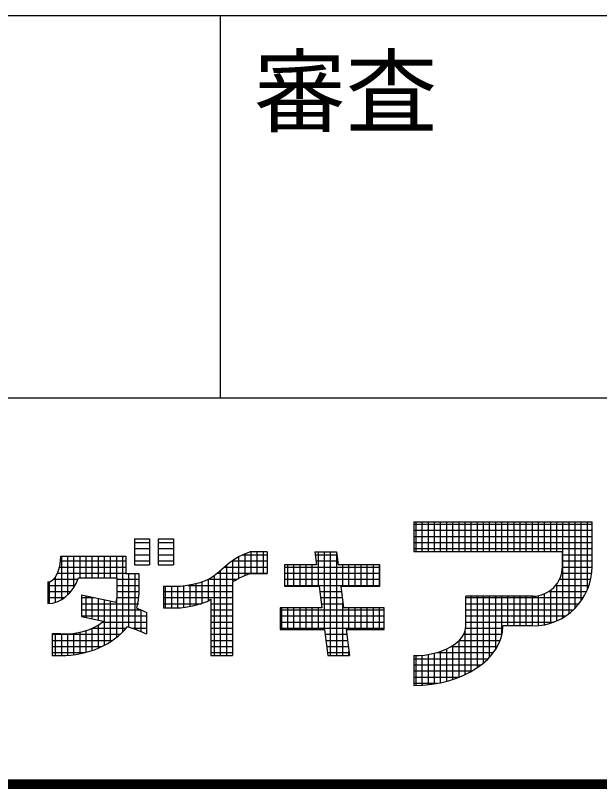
# Model space of a CAD drawing. Units: millimetres, scale not verified. Extents: x -9773 to 7545, y -7063 to 5014.
# Drawn here: x 495 to 1069, y -6570 to -5812 of the extents above; entities that cross this region are included whole.
import ezdxf
from ezdxf.enums import TextEntityAlignment as Align

# ---------------------------------------------------------------- set-up
doc = ezdxf.new("R2010")
doc.units = ezdxf.units.MM
doc.header["$LTSCALE"] = 30
doc.layers.add('0-6_SUNPO', color=7, linetype='Continuous', lineweight=25)
doc.styles.add('MS Gothic', font='')
doc.styles.get('MS Gothic').set_extended_font_data('MS Gothic')

msp = doc.modelspace()

# ---------------------------------------------------------------- linework, layer by layer
at = {"layer": '0-6_SUNPO'}
for p, q in [((-8633.12, -5812), (7536.88, -5812)), ((696.87, -6187), (696.87, -5812)), ((-623.13, -6187), (7536.87, -6187)), ((886.56, -6308.82), (886.56, -6337.98)), ((886.56, -6308.82), (1061.52, -6308.82)), ((888.85, -6337.98), (888.85, -6308.82)), ((894.85, -6337.98), (894.85, -6308.82)), ((900.85, -6337.98), (900.85, -6308.82)), ((906.85, -6337.98), (906.85, -6308.82)), ((912.85, -6337.98), (912.85, -6308.82)), ((918.86, -6337.98), (918.86, -6308.82)), ((924.86, -6337.98), (924.86, -6308.82)), ((930.86, -6337.98), (930.86, -6308.82)), ((936.86, -6337.98), (936.86, -6308.82)), ((942.86, -6337.98), (942.86, -6308.82)), ((948.86, -6337.98), (948.86, -6308.82)), ((954.86, -6337.98), (954.86, -6308.82)), ((960.86, -6337.98), (960.86, -6308.82)), ((966.86, -6337.98), (966.86, -6308.82)), ((972.86, -6337.98), (972.86, -6308.82)), ((978.86, -6337.98), (978.86, -6308.82)), ((984.86, -6337.98), (984.86, -6308.82)), ((990.86, -6337.98), (990.86, -6308.82)), ((996.86, -6337.98), (996.86, -6308.82)), ((1002.86, -6337.98), (1002.86, -6308.82)), ((1008.86, -6337.98), (1008.86, -6308.82)), ((1014.87, -6337.98), (1014.87, -6308.82)), ((1020.86, -6337.98), (1020.86, -6308.82)), ((1026.87, -6337.98), (1026.87, -6308.82)), ((1032.87, -6402.77), (1032.87, -6308.82)), ((1038.87, -6398.7), (1038.87, -6308.82)), ((1044.87, -6393.36), (1044.87, -6308.82)), ((1050.87, -6386.16), (1050.87, -6308.82)), ((1056.87, -6375.38), (1056.87, -6308.82)), ((1061.52, -6352.56), (1061.52, -6308.82)), ((886.56, -6311.08), (1061.52, -6311.08)), ((886.56, -6317.08), (1061.52, -6317.08)), ((886.56, -6323.08), (1061.52, -6323.08)), ((612.22, -6325.29), (612.22, -6350.79)), ((612.22, -6329.08), (627.11, -6329.08)), ((635.57, -6325.29), (635.57, -6350.79)), ((635.57, -6329.08), (650.47, -6329.08)), ((886.56, -6329.08), (1061.52, -6329.08)), ((612.22, -6335.08), (627.11, -6335.08)), ((635.57, -6335.08), (650.47, -6335.08)), ((720.87, -6361.33), (720.87, -6340.08)), ((742.64, -6338.04), (725.64, -6338.04)), ((726.87, -6359.29), (726.87, -6338.04)), ((732.87, -6359.29), (732.87, -6338.04)), ((738.87, -6359.29), (738.87, -6338.04)), ((742.64, -6338.04), (742.64, -6359.29)), ((789.39, -6338.04), (810.64, -6338.04)), ((789.39, -6338.04), (790.99, -6350.79)), ((792.86, -6372.04), (792.86, -6338.04)), ((798.86, -6414.54), (798.86, -6338.04)), ((804.86, -6440.04), (804.86, -6338.04)), ((810.64, -6338.04), (812.24, -6350.79)), ((810.86, -6440.04), (810.86, -6339.8)), ((886.56, -6335.08), (1061.52, -6335.08)), ((886.56, -6337.98), (1032.36, -6337.98)), ((1032.36, -6352.56), (1032.36, -6337.98)), ((539.74, -6347.08), (603.72, -6347.08)), ((539.97, -6342.29), (603.72, -6342.29)), ((540.86, -6385.1), (540.86, -6342.29)), ((546.86, -6380.44), (546.86, -6342.29)), ((552.86, -6372.97), (552.86, -6342.29)), ((558.86, -6363.54), (558.86, -6342.29)), ((564.86, -6363.54), (564.86, -6342.29)), ((570.86, -6363.54), (570.86, -6342.29)), ((576.86, -6363.54), (576.86, -6342.29)), ((582.86, -6363.54), (582.86, -6342.29)), ((588.87, -6363.54), (588.87, -6342.29)), ((594.87, -6363.54), (594.87, -6342.29)), ((600.87, -6416.54), (600.87, -6342.29)), ((612.22, -6341.08), (627.11, -6341.08)), ((612.22, -6347.08), (627.11, -6347.08)), ((635.57, -6341.08), (650.47, -6341.08)), ((635.57, -6347.08), (650.47, -6347.08)), ((708.49, -6347.08), (742.64, -6347.08)), ((708.86, -6366.58), (708.86, -6346.39)), ((714.87, -6363.96), (714.87, -6342.54)), ((718.62, -6341.08), (742.64, -6341.08)), ((789.77, -6341.08), (811.02, -6341.08)), ((790.53, -6347.08), (811.77, -6347.08)), ((1032.36, -6341.08), (1061.52, -6341.08)), ((1032.36, -6347.08), (1061.52, -6347.08)), ((538.76, -6353.08), (603.72, -6353.08)), ((612.22, -6350.79), (627.11, -6350.79)), ((635.57, -6350.79), (650.47, -6350.79)), ((700.99, -6353.08), (742.64, -6353.08)), ((702.87, -6440.04), (702.87, -6350.98)), ((759.65, -6350.79), (759.65, -6372.04)), ((790.99, -6350.79), (759.65, -6350.79)), ((759.65, -6353.08), (853.15, -6353.08)), ((762.86, -6372.04), (762.86, -6350.79)), ((768.86, -6372.04), (768.86, -6350.79)), ((774.86, -6372.04), (774.86, -6350.79)), ((780.86, -6372.04), (780.86, -6350.79)), ((786.86, -6372.04), (786.86, -6350.79)), ((853.15, -6350.79), (812.24, -6350.79)), ((816.86, -6372.04), (816.86, -6350.79)), ((822.87, -6372.04), (822.87, -6350.79)), ((828.87, -6372.04), (828.87, -6350.79)), ((834.87, -6372.04), (834.87, -6350.79)), ((840.87, -6372.04), (840.87, -6350.79)), ((846.87, -6372.04), (846.87, -6350.79)), ((852.87, -6372.04), (852.87, -6350.79)), ((853.15, -6372.04), (853.15, -6350.79)), ((1032.35, -6353.08), (1061.52, -6353.08)), ((534.86, -6387.84), (534.86, -6362.69)), ((536.81, -6359.08), (603.72, -6359.08)), ((606.87, -6411.86), (606.87, -6359.29)), ((612.87, -6414.14), (612.87, -6359.29)), ((616.46, -6359.29), (616.46, -6380.54)), ((690.86, -6440.04), (690.86, -6361.57)), ((693.49, -6359.08), (742.64, -6359.08)), ((696.86, -6440.04), (696.86, -6356.28)), ((725.64, -6359.29), (742.64, -6359.29)), ((759.65, -6359.08), (853.15, -6359.08)), ((1031.62, -6359.08), (1061.15, -6359.08)), ((527.21, -6367.79), (527.21, -6389.04)), ((528.86, -6388.98), (528.86, -6367.57)), ((532.93, -6365.08), (556.89, -6365.08)), ((557.5, -6363.54), (595.21, -6363.54)), ((595.21, -6380.54), (595.21, -6363.54)), ((595.21, -6365.08), (616.46, -6365.08)), ((666.86, -6391.71), (666.86, -6370.58)), ((672.86, -6390.61), (672.86, -6369.62)), ((678.86, -6388.59), (678.86, -6367.34)), ((684.86, -6386.13), (684.86, -6365.06)), ((685.99, -6365.08), (713.17, -6365.08)), ((708.64, -6367.79), (708.64, -6440.04)), ((759.65, -6365.08), (853.15, -6365.08)), ((1026.87, -6405.86), (1026.87, -6369.59)), ((1029.53, -6365.08), (1060.16, -6365.08)), ((527.21, -6371.08), (554, -6371.08)), ((527.21, -6377.08), (549.92, -6377.08)), ((595.21, -6371.08), (616.46, -6371.08)), ((595.21, -6377.08), (616.46, -6377.08)), ((640.64, -6372.04), (657.64, -6372.04)), ((640.64, -6377.08), (708.64, -6377.08)), ((642.86, -6393.29), (642.86, -6372.04)), ((648.86, -6393.29), (648.86, -6372.04)), ((654.86, -6393.29), (654.86, -6372.04)), ((660.86, -6392.81), (660.86, -6371.53)), ((665.17, -6371.08), (708.64, -6371.08)), ((759.65, -6371.08), (853.15, -6371.08)), ((759.65, -6372.04), (793.64, -6372.04)), ((793.64, -6372.04), (796.3, -6393.29)), ((794.28, -6377.08), (815.53, -6377.08)), ((814.9, -6372.04), (853.15, -6372.04)), ((814.9, -6372.04), (817.55, -6393.29)), ((1018.98, -6377.08), (1056.11, -6377.08)), ((1020.86, -6408.14), (1020.86, -6375.76)), ((1025.72, -6371.08), (1058.5, -6371.08)), ((527.21, -6383.08), (543.82, -6383.08)), ((560.37, -6380.54), (560.37, -6401.79)), ((560.37, -6383.08), (572.87, -6383.08)), ((564.86, -6402.7), (564.86, -6381.41)), ((570.86, -6403.92), (570.86, -6382.66)), ((576.86, -6405.14), (576.86, -6383.91)), ((582.86, -6429.8), (582.86, -6385.16)), ((594.87, -6421.97), (594.87, -6385.01)), ((595.21, -6383.08), (616.46, -6383.08)), ((640.64, -6383.08), (708.64, -6383.08)), ((687.39, -6384.79), (687.39, -6440.04)), ((795.02, -6383.08), (816.28, -6383.08)), ((937.59, -6410.88), (937.59, -6381.72)), ((1003.2, -6381.72), (937.59, -6381.72)), ((937.59, -6383.08), (1052.89, -6383.08)), ((942.86, -6455.51), (942.86, -6381.72)), ((948.86, -6451.82), (948.86, -6381.72)), ((954.86, -6447.31), (954.86, -6381.72)), ((960.86, -6441.66), (960.86, -6381.72)), ((966.86, -6434.01), (966.86, -6381.72)), ((972.86, -6420.4), (972.86, -6381.72)), ((978.86, -6410.88), (978.86, -6381.72)), ((984.86, -6410.88), (984.86, -6381.72)), ((990.86, -6410.88), (990.86, -6381.72)), ((996.86, -6410.88), (996.86, -6381.72)), ((1002.86, -6410.88), (1002.86, -6381.72)), ((1008.86, -6410.6), (1008.86, -6381.16)), ((1014.87, -6409.7), (1014.87, -6379.28)), ((560.37, -6389.08), (616.46, -6389.08)), ((588.87, -6426.29), (588.87, -6386.42)), ((640.64, -6389.08), (677.96, -6389.08)), ((687.39, -6389.08), (708.64, -6389.08)), ((755.39, -6393.29), (755.39, -6414.54)), ((796.3, -6393.29), (755.39, -6393.29)), ((756.86, -6414.54), (756.86, -6393.29)), ((762.86, -6414.54), (762.86, -6393.29)), ((768.86, -6414.54), (768.86, -6393.29)), ((774.86, -6414.54), (774.86, -6393.29)), ((780.86, -6414.54), (780.86, -6393.29)), ((786.86, -6414.54), (786.86, -6393.29)), ((792.86, -6414.54), (792.86, -6393.29)), ((795.77, -6389.08), (817.02, -6389.08)), ((816.86, -6440.04), (816.86, -6387.79)), ((857.39, -6393.29), (817.55, -6393.29)), ((822.87, -6414.54), (822.87, -6393.29)), ((828.87, -6414.54), (828.87, -6393.29)), ((834.87, -6414.54), (834.87, -6393.29)), ((840.87, -6414.54), (840.87, -6393.29)), ((846.87, -6414.54), (846.87, -6393.29)), ((852.87, -6414.54), (852.87, -6393.29)), ((857.39, -6414.54), (857.39, -6393.29)), ((937.59, -6389.08), (1048.67, -6389.08)), ((560.37, -6395.08), (618.45, -6395.08)), ((618.87, -6416.42), (618.87, -6395.27)), ((624.12, -6397.54), (624.12, -6418.79)), ((687.39, -6395.08), (708.64, -6395.08)), ((755.39, -6395.08), (857.39, -6395.08)), ((937.59, -6395.08), (1043.11, -6395.08)), ((560.37, -6401.08), (624.12, -6401.08)), ((580.94, -6407.08), (624.12, -6407.08)), ((687.39, -6401.08), (708.64, -6401.08)), ((687.39, -6407.08), (708.64, -6407.08)), ((755.39, -6401.08), (857.39, -6401.08)), ((755.39, -6407.08), (857.39, -6407.08)), ((937.59, -6401.08), (1035.55, -6401.08)), ((937.59, -6407.08), (1023.9, -6407.08)), ((564.86, -6436.79), (564.86, -6415.51)), ((570.86, -6434.96), (570.86, -6413.15)), ((571.02, -6413.08), (604.01, -6413.08)), ((576.86, -6432.65), (576.86, -6409.92)), ((609.8, -6413.08), (624.12, -6413.08)), ((687.39, -6413.08), (708.64, -6413.08)), ((755.39, -6413.08), (857.39, -6413.08)), ((755.39, -6414.54), (798.96, -6414.54)), ((798.96, -6414.54), (802.14, -6440.04)), ((820.21, -6414.54), (857.39, -6414.54)), ((820.21, -6414.54), (823.4, -6440.04)), ((936.86, -6458.59), (936.86, -6415.79)), ((937.44, -6413.08), (973.97, -6413.08)), ((1003.2, -6410.88), (974.03, -6410.88)), ((531.46, -6418.79), (531.46, -6440.04)), ((539.97, -6418.79), (531.46, -6418.79)), ((531.46, -6419.08), (598.24, -6419.08)), ((534.86, -6439.9), (534.86, -6418.79)), ((540.86, -6440.03), (540.86, -6418.71)), ((546.86, -6439.79), (546.86, -6418.74)), ((552.86, -6439.18), (552.86, -6418.23)), ((558.86, -6438.19), (558.86, -6417.18)), ((687.39, -6419.08), (708.64, -6419.08)), ((799.53, -6419.08), (820.78, -6419.08)), ((935.52, -6419.08), (973.16, -6419.08)), ((531.46, -6425.08), (590.68, -6425.08)), ((531.46, -6431.08), (580.32, -6431.08)), ((687.39, -6425.08), (708.64, -6425.08)), ((687.39, -6431.08), (708.64, -6431.08)), ((800.28, -6425.08), (821.53, -6425.08)), ((801.02, -6431.08), (822.27, -6431.08)), ((923.35, -6431.08), (968.62, -6431.08)), ((924.86, -6463.31), (924.86, -6430.15)), ((930.86, -6461.16), (930.86, -6425.35)), ((931.12, -6425.08), (971.4, -6425.08)), ((531.46, -6437.08), (563.76, -6437.08)), ((687.39, -6437.08), (708.64, -6437.08)), ((801.77, -6437.08), (823.02, -6437.08)), ((822.87, -6440.04), (822.87, -6435.8)), ((900.85, -6468.41), (900.85, -6438.87)), ((906.85, -6467.6), (906.85, -6437.63)), ((908.95, -6437.08), (964.71, -6437.08)), ((912.85, -6466.5), (912.85, -6435.87)), ((918.86, -6465.07), (918.86, -6433.45)), ((531.46, -6440.04), (541.92, -6440.04)), ((687.39, -6440.04), (708.64, -6440.04)), ((802.14, -6440.04), (823.4, -6440.04)), ((886.56, -6440.04), (886.56, -6469.2)), ((886.56, -6443.08), (959.49, -6443.08)), ((888.85, -6469.17), (888.85, -6440.01)), ((894.85, -6468.93), (894.85, -6439.65)), ((886.56, -6449.08), (952.65, -6449.08)), ((886.56, -6455.08), (943.62, -6455.08)), ((886.56, -6461.08), (931.07, -6461.08)), ((886.56, -6467.08), (909.89, -6467.08)), ((7542.28, -6567.41), (-8638.52, -6567.41)), ((7541.68, -6566.81), (-8637.92, -6566.81)), ((7541.08, -6566.21), (-8637.32, -6566.21)), ((7540.48, -6565.61), (-8636.72, -6565.61)), ((7539.88, -6565.01), (-8636.12, -6565.01)), ((7539.28, -6564.41), (-8635.52, -6564.41)), ((7538.68, -6563.81), (-8634.92, -6563.81)), ((7538.08, -6563.21), (-8634.32, -6563.21)), ((7537.48, -6562.61), (-8633.72, -6562.61)), ((-8633.12, -6562), (7536.88, -6562)), ((7545.28, -6570.41), (-8641.52, -6570.41)), ((7544.68, -6569.81), (-8640.92, -6569.81)), ((7544.08, -6569.21), (-8640.32, -6569.21)), ((7543.48, -6568.61), (-8639.72, -6568.61)), ((7542.88, -6568.01), (-8639.12, -6568.01))]:
    msp.add_line(p, q, dxfattribs=at)
for points in [[(612.22, -6325.29), (627.11, -6325.29), (627.11, -6350.79)], [(635.57, -6325.29), (650.47, -6325.29), (650.47, -6350.79)], [(657.64, -6372.04), (662.05, -6371.34), (669.56, -6369.97), (676.81, -6368.12), (683.67, -6365.52), (687.39, -6363.54), (690.5, -6361.47), (695.59, -6357.4), (700.54, -6353.04), (705.58, -6348.79), (708.64, -6346.54), (710.87, -6345.11), (714.85, -6342.89), (718.97, -6340.91), (723.18, -6339.07), (725.64, -6338.04)], [(603.72, -6342.29), (603.72, -6359.29), (616.46, -6359.29)], [(708.64, -6367.79), (710.87, -6366.36), (714.85, -6364.14), (718.97, -6362.16), (723.18, -6360.32), (725.64, -6359.29)], [(640.64, -6372.04), (640.64, -6393.29), (657.64, -6393.29)], [(560.37, -6380.54), (564.87, -6381.45), (572.64, -6383.03), (580.41, -6384.65), (588.17, -6386.33), (592.67, -6387.34), (594.31, -6387.72)], [(657.64, -6393.29), (662.05, -6392.59), (669.56, -6391.22), (676.81, -6389.37), (683.67, -6386.77), (687.39, -6384.79)], [(614.62, -6393.55), (615.35, -6393.83), (617.82, -6394.82), (620.26, -6395.86), (622.7, -6396.92), (624.12, -6397.54)], [(560.37, -6401.79), (564.87, -6402.7), (572.64, -6404.28), (580.41, -6405.9), (581.98, -6406.24)], [(605.13, -6411.71), (605.96, -6411.93), (611.02, -6413.51), (613.92, -6414.54), (615.35, -6415.09), (617.82, -6416.08), (620.26, -6417.11), (622.7, -6418.17), (624.12, -6418.79)]]:
    msp.add_lwpolyline(points, dxfattribs=at)
for radius in [29.16, 58.32]:
    msp.add_arc((1003.2, -6352.56), radius, 270, 0, dxfattribs=at)
for centre, major_axis, ratio, start_param, end_param in [((527.21, -6342.29), (0, 25.5), 0.5, 3.141593, 4.712389), ((527.21, -6342.29), (0, 46.75), 0.7272, 3.141593, 4.240528), ((544.21, -6380.54), (51, 0), 0.75, 6.094383, 6.283185), ((539.97, -6380.54), (76.5, 0), 0.7777, 6.062636, 6.283185), ((544.21, -6380.54), (51, 0), 0.75, 4.628959, 5.546233), ((539.97, -6380.54), (76.5, 0), 0.7777, 4.712389, 5.73178), ((886.56, -6410.88), (51.03, 0), 0.5714, 4.712389, 6.283185), ((886.56, -6410.88), (87.48, 0), 0.6666, 4.712389, 6.283185)]:
    msp.add_ellipse(centre, major_axis=major_axis, ratio=ratio, start_param=start_param, end_param=end_param, dxfattribs=at)

# ---------------------------------------------------------------- texts
at = {"layer": '0-6_SUNPO', "style": 'MS Gothic'}
msp.add_text('審査', height=65.98, dxfattribs=at).set_placement((729.66, -5939.4), align=Align.BOTTOM_LEFT)

doc.saveas('drawing.dxf')
